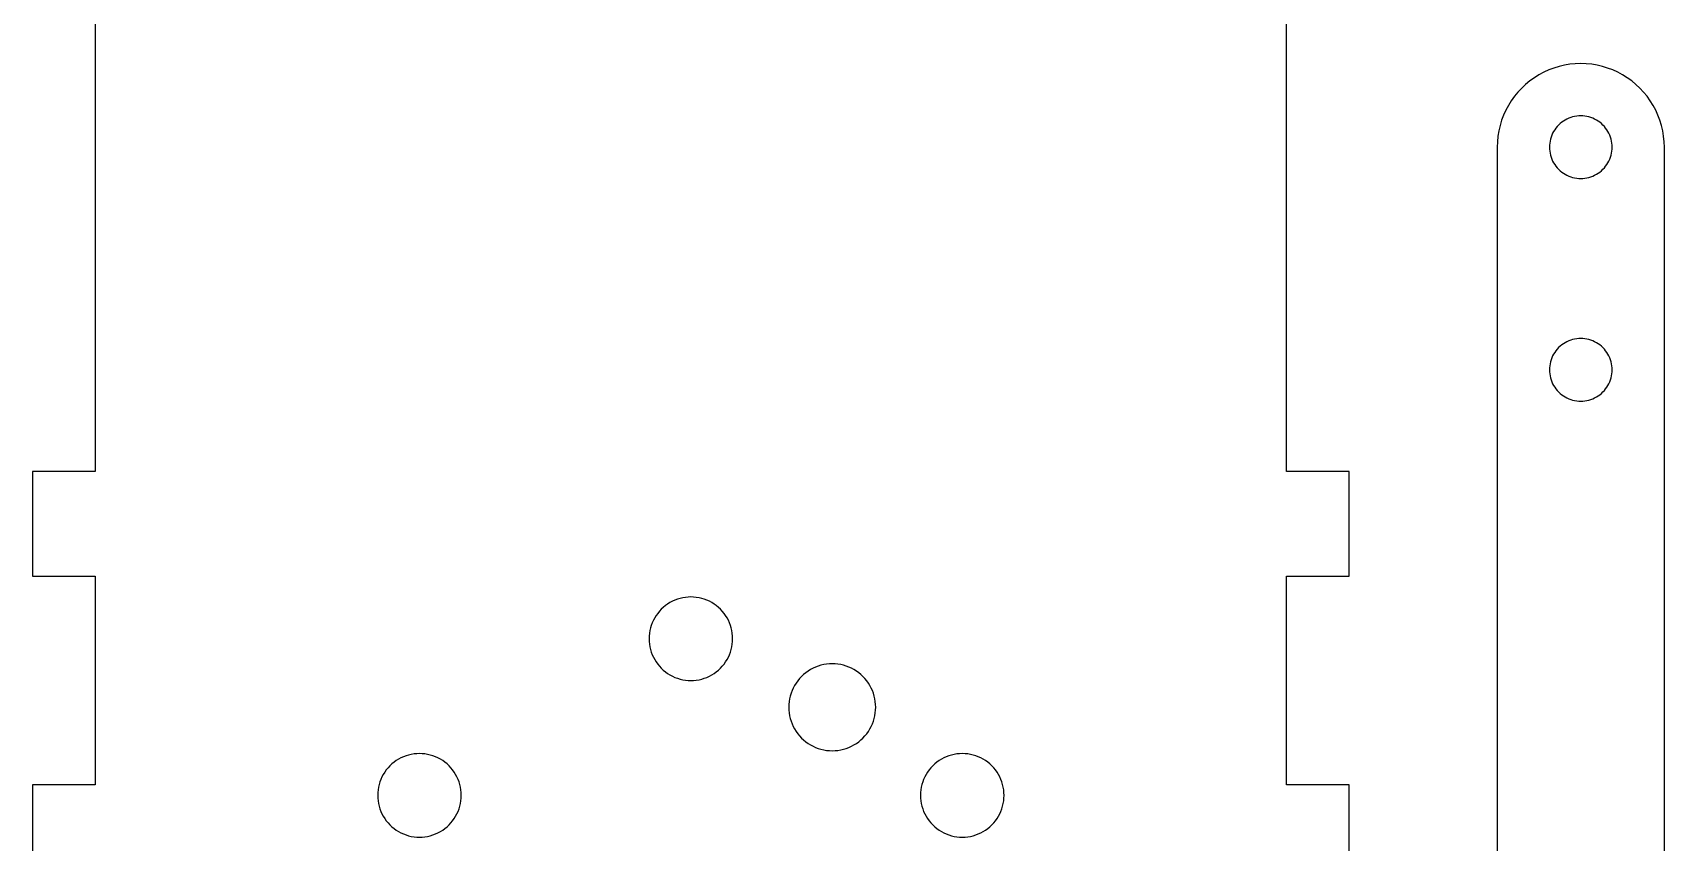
# Model space of a CAD drawing. Extents: x -403 to 403, y -278 to 278.
# Drawn here: x -129.4 to -51.3, y 109.8 to 148.6 of the extents above; entities that cross this region are included whole.
import ezdxf

# ---------------------------------------------------------------- set-up
doc = ezdxf.new("R2010")
doc.units = 0
doc.layers.get('0').update_dxf_attribs({"linetype": 'CONTINUOUS'})

msp = doc.modelspace()

# ---------------------------------------------------------------- linework, layer by layer
for p, q in [((-126.391, 162.394), (-126.391, 127.574)), ((-69.391, 127.574), (-69.391, 162.394)), ((-56.835, 146.804), (-57.073, 146.696)), ((-56.59, 146.896), (-56.835, 146.804)), ((-56.34, 146.972), (-56.59, 146.896)), ((-56.085, 147.031), (-56.34, 146.972)), ((-55.826, 147.074), (-56.085, 147.031)), ((-55.566, 147.1), (-55.826, 147.074)), ((-55.304, 147.108), (-55.566, 147.1)), ((-55.043, 147.1), (-55.304, 147.108)), ((-54.782, 147.074), (-55.043, 147.1)), ((-54.524, 147.031), (-54.782, 147.074)), ((-54.269, 146.972), (-54.524, 147.031)), ((-54.019, 146.896), (-54.269, 146.972)), ((-53.774, 146.804), (-54.019, 146.896)), ((-53.535, 146.696), (-53.774, 146.804)), ((-57.942, 146.116), (-58.133, 145.937)), ((-57.739, 146.282), (-57.942, 146.116)), ((-57.527, 146.434), (-57.739, 146.282)), ((-57.304, 146.572), (-57.527, 146.434)), ((-57.073, 146.696), (-57.304, 146.572)), ((-53.304, 146.572), (-53.535, 146.696)), ((-53.082, 146.434), (-53.304, 146.572)), ((-52.869, 146.282), (-53.082, 146.434)), ((-52.667, 146.116), (-52.869, 146.282)), ((-52.476, 145.937), (-52.667, 146.116)), ((-58.63, 145.331), (-58.768, 145.108)), ((-58.478, 145.543), (-58.63, 145.331)), ((-58.312, 145.746), (-58.478, 145.543)), ((-58.133, 145.937), (-58.312, 145.746)), ((-52.297, 145.746), (-52.476, 145.937)), ((-52.131, 145.543), (-52.297, 145.746)), ((-51.978, 145.331), (-52.131, 145.543)), ((-51.84, 145.108), (-51.978, 145.331)), ((-59, 144.639), (-59.092, 144.394)), ((-58.892, 144.877), (-59, 144.639)), ((-58.768, 145.108), (-58.892, 144.877)), ((-55.878, 144.494), (-55.968, 144.454)), ((-55.787, 144.529), (-55.878, 144.494)), ((-55.693, 144.557), (-55.787, 144.529)), ((-55.597, 144.579), (-55.693, 144.557)), ((-55.5, 144.595), (-55.597, 144.579)), ((-55.402, 144.605), (-55.5, 144.595)), ((-55.304, 144.608), (-55.402, 144.605)), ((-55.206, 144.605), (-55.304, 144.608)), ((-55.109, 144.595), (-55.206, 144.605)), ((-55.012, 144.579), (-55.109, 144.595)), ((-54.916, 144.557), (-55.012, 144.579)), ((-54.822, 144.529), (-54.916, 144.557)), ((-54.73, 144.494), (-54.822, 144.529)), ((-54.641, 144.454), (-54.73, 144.494)), ((-51.717, 144.877), (-51.84, 145.108)), ((-51.609, 144.639), (-51.717, 144.877)), ((-51.517, 144.394), (-51.609, 144.639)), ((-59.227, 143.889), (-59.27, 143.63)), ((-59.168, 144.144), (-59.227, 143.889)), ((-59.092, 144.394), (-59.168, 144.144)), ((-56.69, 143.682), (-56.725, 143.59)), ((-56.65, 143.772), (-56.69, 143.682)), ((-56.603, 143.858), (-56.65, 143.772)), ((-56.552, 143.942), (-56.603, 143.858)), ((-56.494, 144.021), (-56.552, 143.942)), ((-56.432, 144.097), (-56.494, 144.021)), ((-56.365, 144.169), (-56.432, 144.097)), ((-56.293, 144.236), (-56.365, 144.169)), ((-56.217, 144.298), (-56.293, 144.236)), ((-56.138, 144.356), (-56.217, 144.298)), ((-56.054, 144.407), (-56.138, 144.356)), ((-55.968, 144.454), (-56.054, 144.407)), ((-54.554, 144.407), (-54.641, 144.454)), ((-54.471, 144.356), (-54.554, 144.407)), ((-54.391, 144.298), (-54.471, 144.356)), ((-54.315, 144.236), (-54.391, 144.298)), ((-54.244, 144.169), (-54.315, 144.236)), ((-54.177, 144.097), (-54.244, 144.169)), ((-54.114, 144.021), (-54.177, 144.097)), ((-54.057, 143.942), (-54.114, 144.021)), ((-54.005, 143.858), (-54.057, 143.942)), ((-53.959, 143.772), (-54.005, 143.858)), ((-53.919, 143.682), (-53.959, 143.772)), ((-53.884, 143.59), (-53.919, 143.682)), ((-51.441, 144.144), (-51.517, 144.394)), ((-51.381, 143.889), (-51.441, 144.144)), ((-51.339, 143.63), (-51.381, 143.889)), ((-59.296, 143.37), (-59.304, 143.108)), ((-59.304, 143.108), (-59.304, 105.608)), ((-59.27, 143.63), (-59.296, 143.37)), ((-56.801, 143.206), (-56.804, 143.108)), ((-56.804, 143.108), (-56.801, 143.01)), ((-56.792, 143.304), (-56.801, 143.206)), ((-56.801, 143.01), (-56.792, 142.913)), ((-56.776, 143.401), (-56.792, 143.304)), ((-56.792, 142.913), (-56.776, 142.816)), ((-56.753, 143.497), (-56.776, 143.401)), ((-56.725, 143.59), (-56.753, 143.497)), ((-53.855, 143.497), (-53.884, 143.59)), ((-53.833, 143.401), (-53.855, 143.497)), ((-53.817, 143.304), (-53.833, 143.401)), ((-53.833, 142.816), (-53.817, 142.913)), ((-53.808, 143.206), (-53.817, 143.304)), ((-53.817, 142.913), (-53.808, 143.01)), ((-53.804, 143.108), (-53.808, 143.206)), ((-53.808, 143.01), (-53.804, 143.108)), ((-51.313, 143.37), (-51.339, 143.63)), ((-51.304, 143.108), (-51.313, 143.37)), ((-51.304, 69.29), (-51.304, 143.108)), ((-56.776, 142.816), (-56.753, 142.72)), ((-56.753, 142.72), (-56.725, 142.626)), ((-56.725, 142.626), (-56.69, 142.534)), ((-56.69, 142.534), (-56.65, 142.445)), ((-56.65, 142.445), (-56.603, 142.358)), ((-56.603, 142.358), (-56.552, 142.275)), ((-56.552, 142.275), (-56.494, 142.195)), ((-56.494, 142.195), (-56.432, 142.119)), ((-56.432, 142.119), (-56.365, 142.048)), ((-54.244, 142.048), (-54.177, 142.119)), ((-54.177, 142.119), (-54.114, 142.195)), ((-54.114, 142.195), (-54.057, 142.275)), ((-54.057, 142.275), (-54.005, 142.358)), ((-54.005, 142.358), (-53.959, 142.445)), ((-53.959, 142.445), (-53.919, 142.534)), ((-53.919, 142.534), (-53.884, 142.626)), ((-53.884, 142.626), (-53.855, 142.72)), ((-53.855, 142.72), (-53.833, 142.816)), ((-56.365, 142.048), (-56.293, 141.981)), ((-56.293, 141.981), (-56.217, 141.918)), ((-56.217, 141.918), (-56.138, 141.861)), ((-56.138, 141.861), (-56.054, 141.809)), ((-56.054, 141.809), (-55.968, 141.763)), ((-55.968, 141.763), (-55.878, 141.722)), ((-55.878, 141.722), (-55.787, 141.688)), ((-55.787, 141.688), (-55.693, 141.659)), ((-55.693, 141.659), (-55.597, 141.637)), ((-55.597, 141.637), (-55.5, 141.621)), ((-55.5, 141.621), (-55.402, 141.612)), ((-55.402, 141.612), (-55.304, 141.608)), ((-55.304, 141.608), (-55.206, 141.612)), ((-55.206, 141.612), (-55.109, 141.621)), ((-55.109, 141.621), (-55.012, 141.637)), ((-55.012, 141.637), (-54.916, 141.659)), ((-54.916, 141.659), (-54.822, 141.688)), ((-54.822, 141.688), (-54.73, 141.722)), ((-54.73, 141.722), (-54.641, 141.763)), ((-54.641, 141.763), (-54.554, 141.809)), ((-54.554, 141.809), (-54.471, 141.861)), ((-54.471, 141.861), (-54.391, 141.918)), ((-54.391, 141.918), (-54.315, 141.981)), ((-54.315, 141.981), (-54.244, 142.048)), ((-56.293, 133.576), (-56.365, 133.509)), ((-56.217, 133.638), (-56.293, 133.576)), ((-56.138, 133.696), (-56.217, 133.638)), ((-56.054, 133.747), (-56.138, 133.696)), ((-55.968, 133.794), (-56.054, 133.747)), ((-55.878, 133.834), (-55.968, 133.794)), ((-55.787, 133.869), (-55.878, 133.834)), ((-55.693, 133.897), (-55.787, 133.869)), ((-55.597, 133.919), (-55.693, 133.897)), ((-55.5, 133.935), (-55.597, 133.919)), ((-55.402, 133.945), (-55.5, 133.935)), ((-55.304, 133.948), (-55.402, 133.945)), ((-55.206, 133.945), (-55.304, 133.948)), ((-55.109, 133.935), (-55.206, 133.945)), ((-55.012, 133.919), (-55.109, 133.935)), ((-54.916, 133.897), (-55.012, 133.919)), ((-54.822, 133.869), (-54.916, 133.897)), ((-54.73, 133.834), (-54.822, 133.869)), ((-54.641, 133.794), (-54.73, 133.834)), ((-54.554, 133.747), (-54.641, 133.794)), ((-54.471, 133.696), (-54.554, 133.747)), ((-54.391, 133.638), (-54.471, 133.696)), ((-54.315, 133.576), (-54.391, 133.638)), ((-54.244, 133.509), (-54.315, 133.576)), ((-56.753, 132.837), (-56.776, 132.741)), ((-56.725, 132.93), (-56.753, 132.837)), ((-56.69, 133.022), (-56.725, 132.93)), ((-56.65, 133.112), (-56.69, 133.022)), ((-56.603, 133.198), (-56.65, 133.112)), ((-56.552, 133.282), (-56.603, 133.198)), ((-56.494, 133.361), (-56.552, 133.282)), ((-56.432, 133.437), (-56.494, 133.361)), ((-56.365, 133.509), (-56.432, 133.437)), ((-54.177, 133.437), (-54.244, 133.509)), ((-54.114, 133.361), (-54.177, 133.437)), ((-54.057, 133.282), (-54.114, 133.361)), ((-54.005, 133.198), (-54.057, 133.282)), ((-53.959, 133.112), (-54.005, 133.198)), ((-53.919, 133.022), (-53.959, 133.112)), ((-53.884, 132.93), (-53.919, 133.022)), ((-53.855, 132.837), (-53.884, 132.93)), ((-53.833, 132.741), (-53.855, 132.837)), ((-56.801, 132.546), (-56.804, 132.448)), ((-56.804, 132.448), (-56.801, 132.35)), ((-56.792, 132.644), (-56.801, 132.546)), ((-56.801, 132.35), (-56.792, 132.253)), ((-56.776, 132.741), (-56.792, 132.644)), ((-56.792, 132.253), (-56.776, 132.156)), ((-56.776, 132.156), (-56.753, 132.06)), ((-56.753, 132.06), (-56.725, 131.966)), ((-56.725, 131.966), (-56.69, 131.874)), ((-53.919, 131.874), (-53.884, 131.966)), ((-53.884, 131.966), (-53.855, 132.06)), ((-53.855, 132.06), (-53.833, 132.156)), ((-53.817, 132.644), (-53.833, 132.741)), ((-53.833, 132.156), (-53.817, 132.253)), ((-53.808, 132.546), (-53.817, 132.644)), ((-53.817, 132.253), (-53.808, 132.35)), ((-53.804, 132.448), (-53.808, 132.546)), ((-53.808, 132.35), (-53.804, 132.448)), ((-56.69, 131.874), (-56.65, 131.785)), ((-56.65, 131.785), (-56.603, 131.698)), ((-56.603, 131.698), (-56.552, 131.615)), ((-56.552, 131.615), (-56.494, 131.535)), ((-56.494, 131.535), (-56.432, 131.459)), ((-56.432, 131.459), (-56.365, 131.388)), ((-56.365, 131.388), (-56.293, 131.321)), ((-56.293, 131.321), (-56.217, 131.258)), ((-56.217, 131.258), (-56.138, 131.201)), ((-56.138, 131.201), (-56.054, 131.149)), ((-54.554, 131.149), (-54.471, 131.201)), ((-54.471, 131.201), (-54.391, 131.258)), ((-54.391, 131.258), (-54.315, 131.321)), ((-54.315, 131.321), (-54.244, 131.388)), ((-54.244, 131.388), (-54.177, 131.459)), ((-54.177, 131.459), (-54.114, 131.535)), ((-54.114, 131.535), (-54.057, 131.615)), ((-54.057, 131.615), (-54.005, 131.698)), ((-54.005, 131.698), (-53.959, 131.785)), ((-53.959, 131.785), (-53.919, 131.874)), ((-56.054, 131.149), (-55.968, 131.103)), ((-55.968, 131.103), (-55.878, 131.062)), ((-55.878, 131.062), (-55.787, 131.028)), ((-55.787, 131.028), (-55.693, 130.999)), ((-55.693, 130.999), (-55.597, 130.977)), ((-55.597, 130.977), (-55.5, 130.961)), ((-55.5, 130.961), (-55.402, 130.952)), ((-55.402, 130.952), (-55.304, 130.948)), ((-55.304, 130.948), (-55.206, 130.952)), ((-55.206, 130.952), (-55.109, 130.961)), ((-55.109, 130.961), (-55.012, 130.977)), ((-55.012, 130.977), (-54.916, 130.999)), ((-54.916, 130.999), (-54.822, 131.028)), ((-54.822, 131.028), (-54.73, 131.062)), ((-54.73, 131.062), (-54.641, 131.103)), ((-54.641, 131.103), (-54.554, 131.149)), ((-129.391, 127.574), (-129.391, 122.574)), ((-126.391, 127.574), (-129.391, 127.574)), ((-66.391, 127.574), (-69.391, 127.574)), ((-66.391, 122.574), (-66.391, 127.574)), ((-129.391, 122.574), (-126.391, 122.574)), ((-126.391, 122.574), (-126.391, 112.574)), ((-69.391, 122.574), (-66.391, 122.574)), ((-69.391, 112.574), (-69.391, 122.574)), ((-99.209, 121.075), (-99.305, 120.986)), ((-99.108, 121.158), (-99.209, 121.075)), ((-99.002, 121.235), (-99.108, 121.158)), ((-98.891, 121.304), (-99.002, 121.235)), ((-98.775, 121.365), (-98.891, 121.304)), ((-98.656, 121.419), (-98.775, 121.365)), ((-98.534, 121.465), (-98.656, 121.419)), ((-98.408, 121.503), (-98.534, 121.465)), ((-98.281, 121.533), (-98.408, 121.503)), ((-98.152, 121.554), (-98.281, 121.533)), ((-98.022, 121.567), (-98.152, 121.554)), ((-97.891, 121.572), (-98.022, 121.567)), ((-97.76, 121.567), (-97.891, 121.572)), ((-97.63, 121.554), (-97.76, 121.567)), ((-97.501, 121.533), (-97.63, 121.554)), ((-97.373, 121.503), (-97.501, 121.533)), ((-97.248, 121.465), (-97.373, 121.503)), ((-97.125, 121.419), (-97.248, 121.465)), ((-97.006, 121.365), (-97.125, 121.419)), ((-96.891, 121.304), (-97.006, 121.365)), ((-96.78, 121.235), (-96.891, 121.304)), ((-96.673, 121.158), (-96.78, 121.235)), ((-96.572, 121.075), (-96.673, 121.158)), ((-96.477, 120.986), (-96.572, 121.075)), ((-99.739, 120.337), (-99.785, 120.214)), ((-99.685, 120.456), (-99.739, 120.337)), ((-99.623, 120.572), (-99.685, 120.456)), ((-99.554, 120.683), (-99.623, 120.572)), ((-99.477, 120.789), (-99.554, 120.683)), ((-99.394, 120.89), (-99.477, 120.789)), ((-99.305, 120.986), (-99.394, 120.89)), ((-96.387, 120.89), (-96.477, 120.986)), ((-96.304, 120.789), (-96.387, 120.89)), ((-96.228, 120.683), (-96.304, 120.789)), ((-96.159, 120.572), (-96.228, 120.683)), ((-96.097, 120.456), (-96.159, 120.572)), ((-96.043, 120.337), (-96.097, 120.456)), ((-95.997, 120.214), (-96.043, 120.337)), ((-99.886, 119.702), (-99.891, 119.572)), ((-99.891, 119.572), (-99.886, 119.441)), ((-99.874, 119.833), (-99.886, 119.702)), ((-99.852, 119.962), (-99.874, 119.833)), ((-99.823, 120.089), (-99.852, 119.962)), ((-99.785, 120.214), (-99.823, 120.089)), ((-95.959, 120.089), (-95.997, 120.214)), ((-95.929, 119.962), (-95.959, 120.089)), ((-95.908, 119.833), (-95.929, 119.962)), ((-95.895, 119.702), (-95.908, 119.833)), ((-95.891, 119.572), (-95.895, 119.702)), ((-95.895, 119.441), (-95.891, 119.572)), ((-99.886, 119.441), (-99.874, 119.311)), ((-99.874, 119.311), (-99.852, 119.181)), ((-99.852, 119.181), (-99.823, 119.054)), ((-99.823, 119.054), (-99.785, 118.929)), ((-99.785, 118.929), (-99.739, 118.806)), ((-99.739, 118.806), (-99.685, 118.687)), ((-96.097, 118.687), (-96.043, 118.806)), ((-96.043, 118.806), (-95.997, 118.929)), ((-95.997, 118.929), (-95.959, 119.054)), ((-95.959, 119.054), (-95.929, 119.181)), ((-95.929, 119.181), (-95.908, 119.311)), ((-95.908, 119.311), (-95.895, 119.441)), ((-99.685, 118.687), (-99.623, 118.572)), ((-99.623, 118.572), (-99.554, 118.46)), ((-99.554, 118.46), (-99.477, 118.354)), ((-99.477, 118.354), (-99.394, 118.253)), ((-99.394, 118.253), (-99.305, 118.157)), ((-99.305, 118.157), (-99.209, 118.068)), ((-99.209, 118.068), (-99.108, 117.985)), ((-99.108, 117.985), (-99.002, 117.909)), ((-96.78, 117.909), (-96.673, 117.985)), ((-96.673, 117.985), (-96.572, 118.068)), ((-96.572, 118.068), (-96.477, 118.157)), ((-96.477, 118.157), (-96.387, 118.253)), ((-96.387, 118.253), (-96.304, 118.354)), ((-96.304, 118.354), (-96.228, 118.46)), ((-96.228, 118.46), (-96.159, 118.572)), ((-96.159, 118.572), (-96.097, 118.687)), ((-92.392, 117.942), (-92.497, 117.855)), ((-92.281, 118.021), (-92.392, 117.942)), ((-92.166, 118.093), (-92.281, 118.021)), ((-92.046, 118.157), (-92.166, 118.093)), ((-91.922, 118.213), (-92.046, 118.157)), ((-91.794, 118.261), (-91.922, 118.213)), ((-91.664, 118.301), (-91.794, 118.261)), ((-91.532, 118.332), (-91.664, 118.301)), ((-91.397, 118.354), (-91.532, 118.332)), ((-91.262, 118.367), (-91.397, 118.354)), ((-91.126, 118.372), (-91.262, 118.367)), ((-90.99, 118.367), (-91.126, 118.372)), ((-90.854, 118.354), (-90.99, 118.367)), ((-90.72, 118.332), (-90.854, 118.354)), ((-90.587, 118.301), (-90.72, 118.332)), ((-90.457, 118.261), (-90.587, 118.301)), ((-90.33, 118.213), (-90.457, 118.261)), ((-90.206, 118.157), (-90.33, 118.213)), ((-90.086, 118.093), (-90.206, 118.157)), ((-89.97, 118.021), (-90.086, 118.093)), ((-89.86, 117.942), (-89.97, 118.021)), ((-89.754, 117.855), (-89.86, 117.942)), ((-99.002, 117.909), (-98.891, 117.84)), ((-98.891, 117.84), (-98.775, 117.778)), ((-98.775, 117.778), (-98.656, 117.724)), ((-98.656, 117.724), (-98.534, 117.678)), ((-98.534, 117.678), (-98.408, 117.64)), ((-98.408, 117.64), (-98.281, 117.61)), ((-98.281, 117.61), (-98.152, 117.589)), ((-98.152, 117.589), (-98.022, 117.576)), ((-98.022, 117.576), (-97.891, 117.572)), ((-97.891, 117.572), (-97.76, 117.576)), ((-97.76, 117.576), (-97.63, 117.589)), ((-97.63, 117.589), (-97.501, 117.61)), ((-97.501, 117.61), (-97.373, 117.64)), ((-97.373, 117.64), (-97.248, 117.678)), ((-97.248, 117.678), (-97.125, 117.724)), ((-97.125, 117.724), (-97.006, 117.778)), ((-97.006, 117.778), (-96.891, 117.84)), ((-96.891, 117.84), (-96.78, 117.909)), ((-92.991, 117.212), (-93.047, 117.088)), ((-92.927, 117.332), (-92.991, 117.212)), ((-92.855, 117.447), (-92.927, 117.332)), ((-92.776, 117.558), (-92.855, 117.447)), ((-92.69, 117.663), (-92.776, 117.558)), ((-92.597, 117.762), (-92.69, 117.663)), ((-92.497, 117.855), (-92.597, 117.762)), ((-89.655, 117.762), (-89.754, 117.855)), ((-89.562, 117.663), (-89.655, 117.762)), ((-89.476, 117.558), (-89.562, 117.663)), ((-89.396, 117.447), (-89.476, 117.558)), ((-89.324, 117.332), (-89.396, 117.447)), ((-89.26, 117.212), (-89.324, 117.332)), ((-89.204, 117.088), (-89.26, 117.212)), ((-93.201, 116.428), (-93.206, 116.292)), ((-93.188, 116.563), (-93.201, 116.428)), ((-93.166, 116.697), (-93.188, 116.563)), ((-93.135, 116.83), (-93.166, 116.697)), ((-93.095, 116.96), (-93.135, 116.83)), ((-93.047, 117.088), (-93.095, 116.96)), ((-89.156, 116.96), (-89.204, 117.088)), ((-89.117, 116.83), (-89.156, 116.96)), ((-89.086, 116.697), (-89.117, 116.83)), ((-89.064, 116.563), (-89.086, 116.697)), ((-89.05, 116.428), (-89.064, 116.563)), ((-89.046, 116.292), (-89.05, 116.428)), ((-93.206, 116.292), (-93.201, 116.156)), ((-93.201, 116.156), (-93.188, 116.02)), ((-93.188, 116.02), (-93.166, 115.886)), ((-93.166, 115.886), (-93.135, 115.753)), ((-93.135, 115.753), (-93.095, 115.623)), ((-93.095, 115.623), (-93.047, 115.496)), ((-89.204, 115.496), (-89.156, 115.623)), ((-89.156, 115.623), (-89.117, 115.753)), ((-89.117, 115.753), (-89.086, 115.886)), ((-89.086, 115.886), (-89.064, 116.02)), ((-89.064, 116.02), (-89.05, 116.156)), ((-89.05, 116.156), (-89.046, 116.292)), ((-93.047, 115.496), (-92.991, 115.372)), ((-92.991, 115.372), (-92.927, 115.252)), ((-92.927, 115.252), (-92.855, 115.136)), ((-92.855, 115.136), (-92.776, 115.025)), ((-92.776, 115.025), (-92.69, 114.92)), ((-92.69, 114.92), (-92.597, 114.821)), ((-92.597, 114.821), (-92.497, 114.728)), ((-89.754, 114.728), (-89.655, 114.821)), ((-89.655, 114.821), (-89.562, 114.92)), ((-89.562, 114.92), (-89.476, 115.025)), ((-89.476, 115.025), (-89.396, 115.136)), ((-89.396, 115.136), (-89.324, 115.252)), ((-89.324, 115.252), (-89.26, 115.372)), ((-89.26, 115.372), (-89.204, 115.496)), ((-111.269, 114.035), (-111.396, 114.005)), ((-111.14, 114.056), (-111.269, 114.035)), ((-111.01, 114.069), (-111.14, 114.056)), ((-110.879, 114.073), (-111.01, 114.069)), ((-110.748, 114.069), (-110.879, 114.073)), ((-110.618, 114.056), (-110.748, 114.069)), ((-110.489, 114.035), (-110.618, 114.056)), ((-110.361, 114.005), (-110.489, 114.035)), ((-92.497, 114.728), (-92.392, 114.641)), ((-92.392, 114.641), (-92.281, 114.562)), ((-92.281, 114.562), (-92.166, 114.49)), ((-92.166, 114.49), (-92.046, 114.426)), ((-92.046, 114.426), (-91.922, 114.37)), ((-91.922, 114.37), (-91.794, 114.322)), ((-91.794, 114.322), (-91.664, 114.283)), ((-91.664, 114.283), (-91.532, 114.252)), ((-91.532, 114.252), (-91.397, 114.229)), ((-91.397, 114.229), (-91.262, 114.216)), ((-91.262, 114.216), (-91.126, 114.212)), ((-91.126, 114.212), (-90.99, 114.216)), ((-90.99, 114.216), (-90.854, 114.229)), ((-90.854, 114.229), (-90.72, 114.252)), ((-90.72, 114.252), (-90.587, 114.283)), ((-90.587, 114.283), (-90.457, 114.322)), ((-90.457, 114.322), (-90.33, 114.37)), ((-90.33, 114.37), (-90.206, 114.426)), ((-90.206, 114.426), (-90.086, 114.49)), ((-90.086, 114.49), (-89.97, 114.562)), ((-89.97, 114.562), (-89.86, 114.641)), ((-89.86, 114.641), (-89.754, 114.728)), ((-85.293, 114.035), (-85.42, 114.005)), ((-85.164, 114.056), (-85.293, 114.035)), ((-85.034, 114.069), (-85.164, 114.056)), ((-84.903, 114.073), (-85.034, 114.069)), ((-84.772, 114.069), (-84.903, 114.073)), ((-84.642, 114.056), (-84.772, 114.069)), ((-84.513, 114.035), (-84.642, 114.056)), ((-84.385, 114.005), (-84.513, 114.035)), ((-112.465, 113.29), (-112.542, 113.184)), ((-112.382, 113.392), (-112.465, 113.29)), ((-112.293, 113.487), (-112.382, 113.392)), ((-112.197, 113.577), (-112.293, 113.487)), ((-112.096, 113.66), (-112.197, 113.577)), ((-111.99, 113.736), (-112.096, 113.66)), ((-111.879, 113.805), (-111.99, 113.736)), ((-111.763, 113.867), (-111.879, 113.805)), ((-111.644, 113.921), (-111.763, 113.867)), ((-111.522, 113.967), (-111.644, 113.921)), ((-111.396, 114.005), (-111.522, 113.967)), ((-110.236, 113.967), (-110.361, 114.005)), ((-110.113, 113.921), (-110.236, 113.967)), ((-109.994, 113.867), (-110.113, 113.921)), ((-109.879, 113.805), (-109.994, 113.867)), ((-109.768, 113.736), (-109.879, 113.805)), ((-109.661, 113.66), (-109.768, 113.736)), ((-109.56, 113.577), (-109.661, 113.66)), ((-109.465, 113.487), (-109.56, 113.577)), ((-109.375, 113.392), (-109.465, 113.487)), ((-109.292, 113.29), (-109.375, 113.392)), ((-109.216, 113.184), (-109.292, 113.29)), ((-86.49, 113.29), (-86.566, 113.184)), ((-86.406, 113.392), (-86.49, 113.29)), ((-86.317, 113.487), (-86.406, 113.392)), ((-86.221, 113.577), (-86.317, 113.487)), ((-86.12, 113.66), (-86.221, 113.577)), ((-86.014, 113.736), (-86.12, 113.66)), ((-85.903, 113.805), (-86.014, 113.736)), ((-85.787, 113.867), (-85.903, 113.805)), ((-85.668, 113.921), (-85.787, 113.867)), ((-85.546, 113.967), (-85.668, 113.921)), ((-85.42, 114.005), (-85.546, 113.967)), ((-84.26, 113.967), (-84.385, 114.005)), ((-84.137, 113.921), (-84.26, 113.967)), ((-84.018, 113.867), (-84.137, 113.921)), ((-83.903, 113.805), (-84.018, 113.867)), ((-83.792, 113.736), (-83.903, 113.805)), ((-83.685, 113.66), (-83.792, 113.736)), ((-83.584, 113.577), (-83.685, 113.66)), ((-83.489, 113.487), (-83.584, 113.577)), ((-83.399, 113.392), (-83.489, 113.487)), ((-83.316, 113.29), (-83.399, 113.392)), ((-83.24, 113.184), (-83.316, 113.29)), ((-129.391, 112.574), (-129.391, 107.574)), ((-126.391, 112.574), (-129.391, 112.574)), ((-112.84, 112.463), (-112.862, 112.334)), ((-112.811, 112.591), (-112.84, 112.463)), ((-112.773, 112.716), (-112.811, 112.591)), ((-112.727, 112.838), (-112.773, 112.716)), ((-112.673, 112.958), (-112.727, 112.838)), ((-112.611, 113.073), (-112.673, 112.958)), ((-112.542, 113.184), (-112.611, 113.073)), ((-109.147, 113.073), (-109.216, 113.184)), ((-109.085, 112.958), (-109.147, 113.073)), ((-109.031, 112.838), (-109.085, 112.958)), ((-108.985, 112.716), (-109.031, 112.838)), ((-108.947, 112.591), (-108.985, 112.716)), ((-108.917, 112.463), (-108.947, 112.591)), ((-108.896, 112.334), (-108.917, 112.463)), ((-86.864, 112.463), (-86.886, 112.334)), ((-86.835, 112.591), (-86.864, 112.463)), ((-86.797, 112.716), (-86.835, 112.591)), ((-86.751, 112.838), (-86.797, 112.716)), ((-86.697, 112.958), (-86.751, 112.838)), ((-86.635, 113.073), (-86.697, 112.958)), ((-86.566, 113.184), (-86.635, 113.073)), ((-83.171, 113.073), (-83.24, 113.184)), ((-83.109, 112.958), (-83.171, 113.073)), ((-83.055, 112.838), (-83.109, 112.958)), ((-83.009, 112.716), (-83.055, 112.838)), ((-82.971, 112.591), (-83.009, 112.716)), ((-82.941, 112.463), (-82.971, 112.591)), ((-82.92, 112.334), (-82.941, 112.463)), ((-66.391, 112.574), (-69.391, 112.574)), ((-66.391, 107.574), (-66.391, 112.574)), ((-112.874, 112.204), (-112.879, 112.073)), ((-112.879, 112.073), (-112.874, 111.942)), ((-112.862, 112.334), (-112.874, 112.204)), ((-112.874, 111.942), (-112.862, 111.812)), ((-112.862, 111.812), (-112.84, 111.683)), ((-112.84, 111.683), (-112.811, 111.555)), ((-108.947, 111.555), (-108.917, 111.683)), ((-108.917, 111.683), (-108.896, 111.812)), ((-108.883, 112.204), (-108.896, 112.334)), ((-108.896, 111.812), (-108.883, 111.942)), ((-108.879, 112.073), (-108.883, 112.204)), ((-108.883, 111.942), (-108.879, 112.073)), ((-86.899, 112.204), (-86.903, 112.073)), ((-86.903, 112.073), (-86.899, 111.942)), ((-86.886, 112.334), (-86.899, 112.204)), ((-86.899, 111.942), (-86.886, 111.812)), ((-86.886, 111.812), (-86.864, 111.683)), ((-86.864, 111.683), (-86.835, 111.555)), ((-82.971, 111.555), (-82.941, 111.683)), ((-82.941, 111.683), (-82.92, 111.812)), ((-82.907, 112.204), (-82.92, 112.334)), ((-82.92, 111.812), (-82.907, 111.942)), ((-82.903, 112.073), (-82.907, 112.204)), ((-82.907, 111.942), (-82.903, 112.073)), ((-112.811, 111.555), (-112.773, 111.43)), ((-112.773, 111.43), (-112.727, 111.308)), ((-112.727, 111.308), (-112.673, 111.188)), ((-112.673, 111.188), (-112.611, 111.073)), ((-112.611, 111.073), (-112.542, 110.962)), ((-112.542, 110.962), (-112.465, 110.855)), ((-109.292, 110.855), (-109.216, 110.962)), ((-109.216, 110.962), (-109.147, 111.073)), ((-109.147, 111.073), (-109.085, 111.188)), ((-109.085, 111.188), (-109.031, 111.308)), ((-109.031, 111.308), (-108.985, 111.43)), ((-108.985, 111.43), (-108.947, 111.555)), ((-86.835, 111.555), (-86.797, 111.43)), ((-86.797, 111.43), (-86.751, 111.308)), ((-86.751, 111.308), (-86.697, 111.188)), ((-86.697, 111.188), (-86.635, 111.073)), ((-86.635, 111.073), (-86.566, 110.962)), ((-86.566, 110.962), (-86.49, 110.855)), ((-83.316, 110.855), (-83.24, 110.962)), ((-83.24, 110.962), (-83.171, 111.073)), ((-83.171, 111.073), (-83.109, 111.188)), ((-83.109, 111.188), (-83.055, 111.308)), ((-83.055, 111.308), (-83.009, 111.43)), ((-83.009, 111.43), (-82.971, 111.555)), ((-112.465, 110.855), (-112.382, 110.754)), ((-112.382, 110.754), (-112.293, 110.659)), ((-112.293, 110.659), (-112.197, 110.569)), ((-112.197, 110.569), (-112.096, 110.486)), ((-112.096, 110.486), (-111.99, 110.41)), ((-111.99, 110.41), (-111.879, 110.341)), ((-111.879, 110.341), (-111.763, 110.279)), ((-111.763, 110.279), (-111.644, 110.225)), ((-111.644, 110.225), (-111.522, 110.179)), ((-111.522, 110.179), (-111.396, 110.141)), ((-111.396, 110.141), (-111.269, 110.111)), ((-111.269, 110.111), (-111.14, 110.09)), ((-110.618, 110.09), (-110.489, 110.111)), ((-110.489, 110.111), (-110.361, 110.141)), ((-110.361, 110.141), (-110.236, 110.179)), ((-110.236, 110.179), (-110.113, 110.225)), ((-110.113, 110.225), (-109.994, 110.279)), ((-109.994, 110.279), (-109.879, 110.341)), ((-109.879, 110.341), (-109.768, 110.41)), ((-109.768, 110.41), (-109.661, 110.486)), ((-109.661, 110.486), (-109.56, 110.569)), ((-109.56, 110.569), (-109.465, 110.659)), ((-109.465, 110.659), (-109.375, 110.754)), ((-109.375, 110.754), (-109.292, 110.855)), ((-86.49, 110.855), (-86.406, 110.754)), ((-86.406, 110.754), (-86.317, 110.659)), ((-86.317, 110.659), (-86.221, 110.569)), ((-86.221, 110.569), (-86.12, 110.486)), ((-86.12, 110.486), (-86.014, 110.41)), ((-86.014, 110.41), (-85.903, 110.341)), ((-85.903, 110.341), (-85.787, 110.279)), ((-85.787, 110.279), (-85.668, 110.225)), ((-85.668, 110.225), (-85.546, 110.179)), ((-85.546, 110.179), (-85.42, 110.141)), ((-85.42, 110.141), (-85.293, 110.111)), ((-85.293, 110.111), (-85.164, 110.09)), ((-84.642, 110.09), (-84.513, 110.111)), ((-84.513, 110.111), (-84.385, 110.141)), ((-84.385, 110.141), (-84.26, 110.179)), ((-84.26, 110.179), (-84.137, 110.225)), ((-84.137, 110.225), (-84.018, 110.279)), ((-84.018, 110.279), (-83.903, 110.341)), ((-83.903, 110.341), (-83.792, 110.41)), ((-83.792, 110.41), (-83.685, 110.486)), ((-83.685, 110.486), (-83.584, 110.569)), ((-83.584, 110.569), (-83.489, 110.659)), ((-83.489, 110.659), (-83.399, 110.754)), ((-83.399, 110.754), (-83.316, 110.855)), ((-111.14, 110.09), (-111.01, 110.077)), ((-111.01, 110.077), (-110.879, 110.073)), ((-110.879, 110.073), (-110.748, 110.077)), ((-110.748, 110.077), (-110.618, 110.09)), ((-85.164, 110.09), (-85.034, 110.077)), ((-85.034, 110.077), (-84.903, 110.073)), ((-84.903, 110.073), (-84.772, 110.077)), ((-84.772, 110.077), (-84.642, 110.09))]:
    msp.add_line(p, q)

doc.saveas('drawing.dxf')
